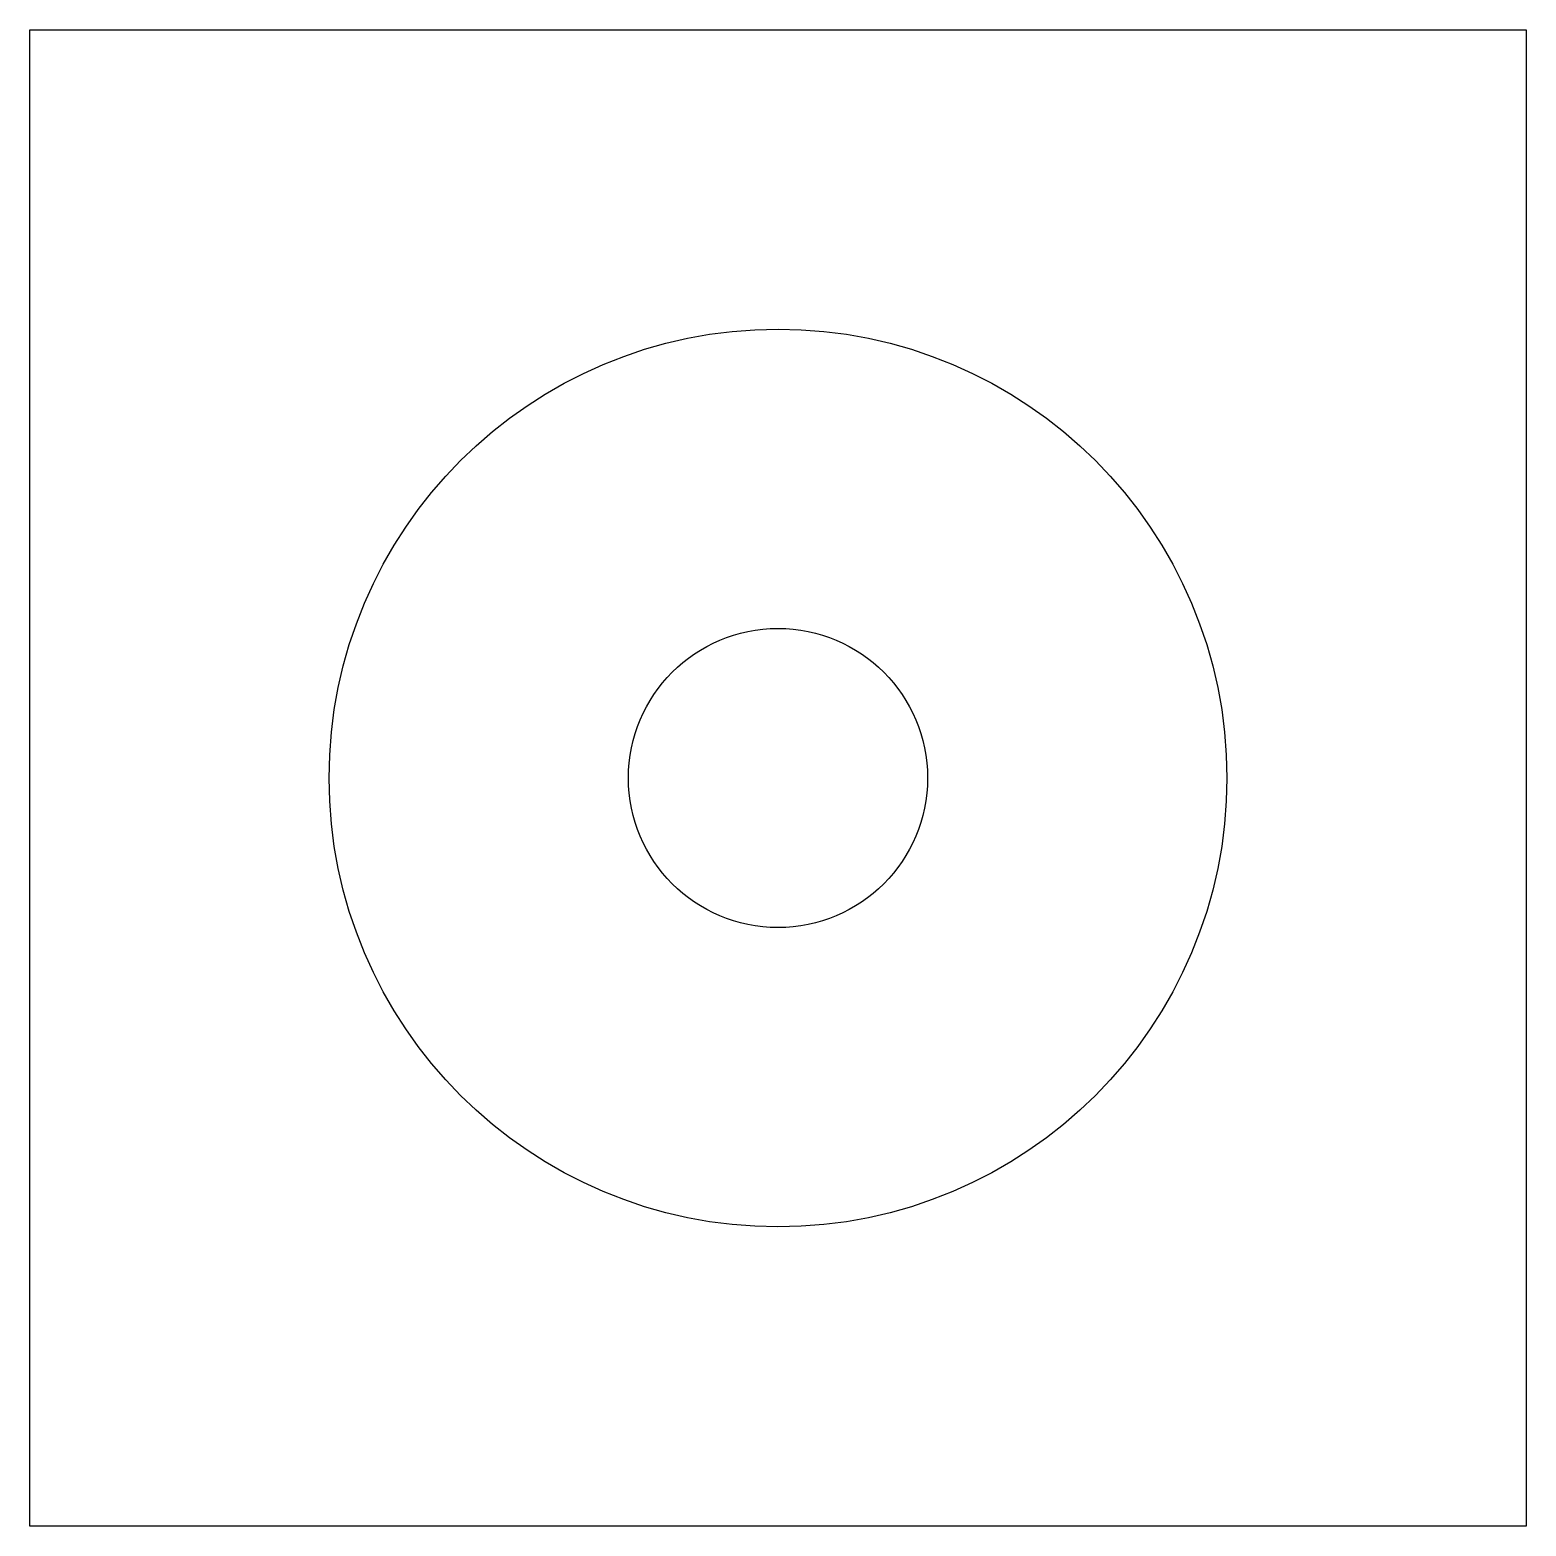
# Model space of a CAD drawing. Extents: x -0.0375 to 0.0375, y -0.0375 to 0.0375.
import ezdxf

# ---------------------------------------------------------------- set-up
doc = ezdxf.new("R2010")
doc.units = 0
doc.header["$LTSCALE"] = 0.01
doc.header["$MEASUREMENT"] = 0
doc.layers.get('0').update_dxf_attribs({"lineweight": 20})

msp = doc.modelspace()

# ---------------------------------------------------------------- linework, layer by layer
at = {"color": 0, "linetype": 'ByBlock', "lineweight": -2}
msp.add_lwpolyline([(-0.0375, 0.0375), (0.0375, 0.0375), (0.0375, -0.0375), (-0.0375, -0.0375)], close=True, dxfattribs=at)
for radius in [0.0225, 0.0075]:
    msp.add_circle((0, 0), radius, dxfattribs=at)

doc.saveas('drawing.dxf')
